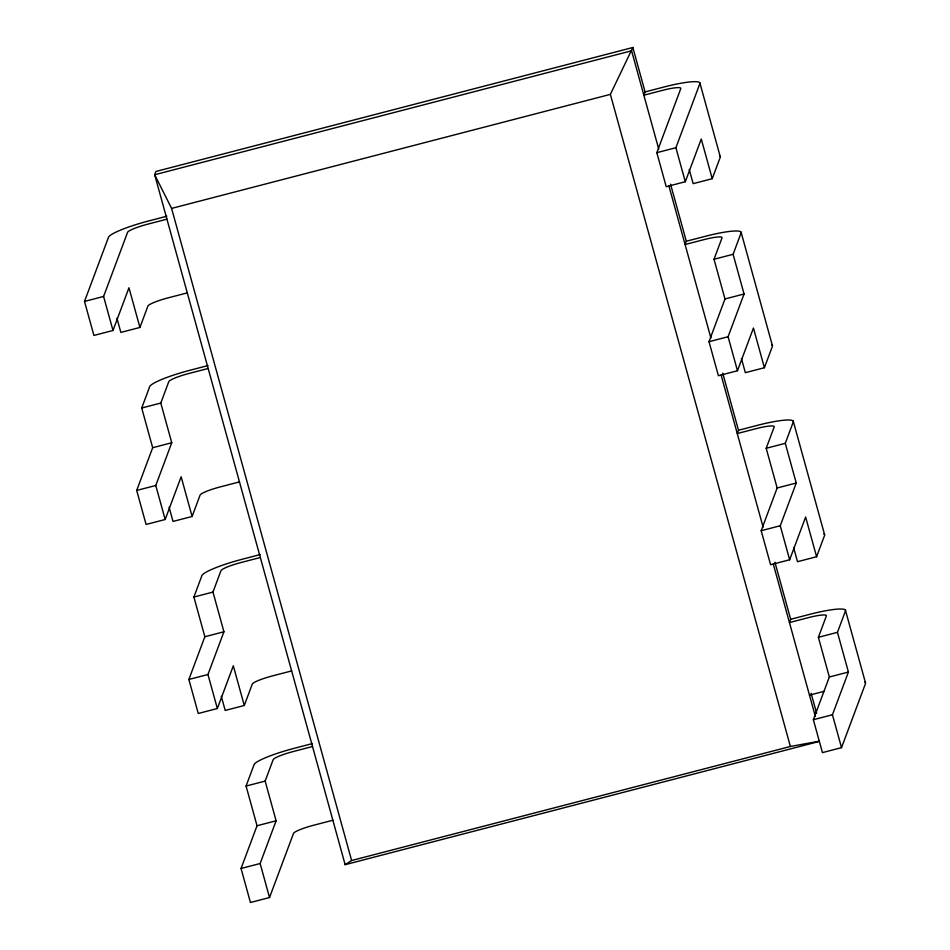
<?xml version="1.0" encoding="UTF-8"?>
<svg xmlns="http://www.w3.org/2000/svg" width="950" height="950" viewBox="0 0 950 950"><rect width="100%" height="100%" fill="white"/><g stroke="black" fill="none" stroke-linecap="round" stroke-linejoin="round"><path stroke-width="1.43" d="M116.933 318.238L120.84 332.405L139.923 327.453L128.963 287.755L112.991 330.481L93.907 335.445L84.514 301.423L108.478 237.322A39.627 5.712 -15.4 0 1 149.091 220.839L166.808 216.232M112.991 330.481L103.597 296.459L127.561 232.37A19.819 2.862 -15.4 0 1 147.868 224.129L166.939 219.165M139.923 327.453L147.903 306.09A19.819 2.862 -15.4 0 1 168.209 297.837L187.292 292.885M169.112 507.253L173.019 521.431L192.102 516.467L181.141 476.781L165.169 519.508L146.086 524.459L136.693 490.438L152.677 447.711L141.716 408.013L149.696 386.65A39.627 5.712 -15.4 0 1 190.309 370.168L208.026 365.56M165.169 519.508L155.776 485.486L171.748 442.747L160.787 403.061L168.779 381.698A19.819 2.862 -15.4 0 1 189.086 373.445L208.157 368.493M192.102 516.467L200.082 495.104A19.819 2.862 -15.4 0 1 220.388 486.863L239.471 481.899M221.291 696.267L225.197 710.446L244.281 705.494L233.32 665.796L217.348 708.522L198.265 713.486L188.872 679.464L204.856 636.726L193.895 597.039L201.887 575.676A39.627 5.712 -15.4 0 1 242.499 559.182L260.205 554.574M217.348 708.522L207.955 674.5L223.927 631.774L212.966 592.076L220.958 570.712A19.819 2.862 -15.4 0 1 241.264 562.471L260.348 557.508M244.281 705.494L252.273 684.119A19.819 2.862 -15.4 0 1 272.579 675.877L291.65 670.914M332.868 820.242L313.797 825.206A19.819 2.862 -15.4 0 0 293.491 833.447L269.527 897.536L250.444 902.5L241.051 868.478L257.034 825.752L246.074 786.054L254.066 764.691A39.627 5.712 -15.4 0 1 294.678 748.196L312.384 743.589M269.527 897.536L260.134 863.514L276.106 820.788L265.157 781.09L273.137 759.727A19.819 2.862 -15.4 0 1 293.443 751.486L312.526 746.522M819.185 741.451L345.135 864.666L154.672 174.741L155.907 171.463L632.831 47.5L610.375 94.371L790.388 746.486L819.185 741.226M632.831 47.5L645.097 91.924L643.863 95.202L662.946 90.25A19.819 2.862 -15.4 0 1 680.794 88.576L656.83 152.665L666.223 186.699L685.294 181.735L701.266 139.009L712.227 178.695L693.156 183.659L689.237 169.48M685.294 181.735L675.901 147.713L699.865 83.624A39.627 5.712 -15.4 0 0 664.169 86.961L645.097 91.924M670.557 184.181L686.316 241.241L685.081 244.53L704.164 239.578A19.819 2.862 -15.4 0 1 722.012 237.904L714.02 259.267L724.981 298.965L709.009 341.691L718.402 375.713L737.473 370.749L753.445 328.023L764.406 367.721L745.334 372.673L741.416 358.494M712.227 178.695L720.219 157.332A39.627 5.712 -15.4 0 0 719.554 155.966M737.473 370.749L728.08 336.728L744.064 294.001L733.103 254.303L741.083 232.94A39.627 5.712 -15.4 0 0 705.387 236.289L686.316 241.241M722.748 373.196L738.494 430.267L737.271 433.544L756.342 428.593A19.819 2.862 -15.4 0 1 774.191 426.918L766.199 448.281L777.159 487.979L761.188 530.706L770.581 564.727L789.652 559.776L805.636 517.038L816.584 556.736L797.513 561.699L793.594 547.521M764.406 367.721L772.398 346.358A39.627 5.712 -15.4 0 0 771.732 344.992M789.652 559.776L780.259 525.754L796.242 483.016L785.282 443.329L793.274 421.966A39.627 5.712 -15.4 0 0 757.578 425.303L738.494 430.267M774.927 562.222L790.673 619.281L789.45 622.571L808.521 617.607A19.819 2.862 -15.4 0 1 826.369 615.932L818.389 637.307L829.338 676.994L813.366 719.72L822.439 752.614L841.522 747.65L865.486 683.561A39.627 5.712 -15.4 0 0 864.821 682.195M816.584 556.736L824.576 535.372A39.627 5.712 -15.4 0 0 823.911 534.007M841.522 747.65L832.438 714.768L848.421 672.042L837.461 632.344L845.453 610.981A39.627 5.712 -15.4 0 0 809.756 614.318L790.673 619.281M345.135 864.666L351.619 860.522L790.388 746.486M658.73 149.079L631.596 50.789L154.672 174.741L171.594 208.406L610.375 94.371M84.514 301.423L103.597 296.459M656.83 152.665L675.901 147.713M141.716 408.013L160.787 403.061M714.02 259.267L733.103 254.303M152.677 447.711L171.748 442.747M724.981 298.965L744.064 294.001M136.693 490.438L155.776 485.486M709.009 341.691L728.08 336.728M193.895 597.039L212.966 592.076M766.199 448.281L785.282 443.329M204.856 636.726L223.927 631.774M777.159 487.979L796.242 483.016M188.872 679.464L207.955 674.5M761.188 530.706L780.259 525.754M246.074 786.054L265.157 781.09M818.389 637.307L837.461 632.344M257.034 825.752L276.106 820.788M829.338 676.994L848.421 672.042M809.483 695.139L824.469 691.244M241.051 868.478L260.134 863.514M813.366 719.72L832.438 714.768M699.865 82.84L720.207 156.56M741.083 232.168L772.386 345.574M793.262 421.183L824.576 534.601M845.441 610.209L865.474 682.777M811.098 693.286L816.608 713.212M668.943 186.046L710.921 338.093M721.121 375.06L763.099 527.107M773.3 564.074L815.373 716.502M171.594 208.406L351.619 860.522"/></g></svg>
